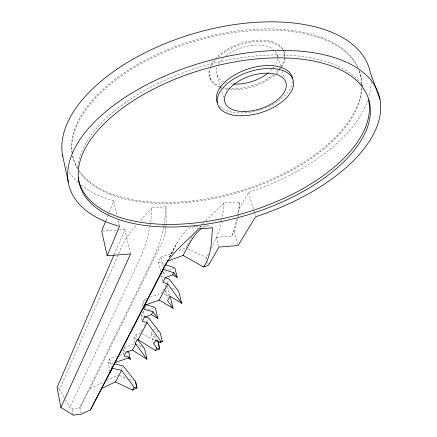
<?xml version="1.0" encoding="UTF-8"?>
<svg xmlns="http://www.w3.org/2000/svg" width="437" height="437" viewBox="0 0 437 437"><rect width="100%" height="100%" fill="white"/><g stroke="black" fill="none" stroke-linecap="round" stroke-linejoin="round"><path stroke-width="0.33" stroke-dasharray="2.19 1.64" d="M166.093 225.984L166.016 206.783L151.819 207.712L151.568 213.808L150.137 224.902M166.016 206.783L165.743 212.857L164.339 223.307M205.794 220.843L223.973 202.992L239.372 201.981L238.64 213.688M223.973 202.992L223.591 208.968L222.149 218.085M239.372 201.981L238.957 207.936L237.444 217.02M166.033 227.164L164.727 235.745L162.34 241.994L90.022 388.58L79.616 408.098L72.056 408.999L69.762 407.557L65.55 399.871M150.028 225.508C147.925 237.296 144.494 248.888 139.469 259.769L69.762 407.557M163.777 226.322L164.225 223.913M238.099 216.834L238.465 214.917M163.525 227.535C161.242 238.263 157.872 248.795 153.092 258.682L79.616 408.098M221.477 221.062C220.188 226.279 218.555 232.976 216.359 237.154L211.497 248.424M221.614 220.467L222.012 218.68M237.029 218.795L234.986 226.552L231.654 236.209L216.577 237.346M237.733 218.751L234.407 230.638L231.654 236.209M105.956 220.45L107.704 216.042M107.955 215.408L113.696 200.922A159.51 84.024 -16.7 0 1 80.834 184.736M114.133 254.591L124.9 229.512L118.94 229.933M64.25 397.506L59.716 389.236L118.503 254.356M118.771 253.728C122.344 243.212 128.576 233.975 135.918 225.749M109.944 371.658L107.977 362.437L109.758 358.886L116.723 356.439M160.597 271.448L158.341 262.205L160.838 257.24L173.429 252.575M143.057 306.042L142.484 303.584L144.702 299.241L147.258 298.313M169.687 257.038C174.396 248.167 178.416 238.569 185.638 231.348C191.095 224.897 200.217 226.754 207.624 225.82L209.438 225.951L212.082 227.404M123.769 354.68L122.906 350.785L124.818 347.104L134.388 343.722M142.03 320.042L141.053 315.814L143.21 311.652L145.772 310.734M162.471 281.029L161.395 276.599L163.848 271.869L166.284 270.973M134.787 342.439L133.897 338.489L135.918 334.649L140.643 332.972M121.251 369.32L122.475 367.031M141.282 331.776L142.56 329.372M144.483 325.767L145.445 323.964M146.728 321.566L148.006 319.163M166.126 285.197L161.974 292.981L150.459 297.155M167.404 282.799L168.682 280.401M187.238 245.616L186.015 247.91L177.832 250.942M187.544 245.042L192.247 236.57M169.359 257.142L175.128 246.49M169.381 257.114L177.127 242.814M153.726 343.843L151.229 333.163L152.163 331.47M206.985 259.523L206.488 257.644L208.531 254.072M239.225 208.558L248.56 192.444A159.51 84.024 -16.7 0 0 367.615 101.051M140.397 220.532L151.819 207.712M199.501 227.486L202.184 224.591M202.637 224.121L203.986 222.717M202.539 227.803L205.669 226.208L207.624 225.82M90.022 388.58L103.498 382.113M107.169 380.348L118.192 375.055M168.715 270.082L174.805 267.848M148.334 309.811L154.103 307.735M119.885 355.325L123.687 353.986M102.378 231.113L118.274 229.982M193.738 226.814L195.503 226.956L198.076 228.414M107.977 362.437L113.232 363.633M122.906 350.785L125.506 351.419M133.897 338.489L137.24 339.352M141.053 315.814L143.582 316.53M142.484 303.584L143.74 303.955M161.395 276.599L163.831 277.397M158.341 262.205L164.678 264.374M119.427 375.53L126.206 378.131M129.286 379.311L133.602 380.966M187.823 248.768L206.488 257.644M172.216 288.207L176.373 290.283M163.766 293.882L168.54 296.297M153.409 329.214L159.68 332.508M141.839 333.611L154.447 340.303M155.048 340.625L156.85 341.581M135.623 343.821L142.757 347.655M58.126 388.198L59.716 389.236M151.229 333.163L156.124 339.412M165.448 290.873L169.114 295.62M360.76 76.043L361.148 77.125M284.547 53.177L284.176 52.041A39.281 21.91 -18.6 0 1 284.689 57.203M276.927 54.565L277.55 56.504M277.757 57.149L280.674 66.184M282.335 71.351L284.416 77.802M217.14 75.393L220.155 85.728M220.341 86.373L221.095 88.962M221.849 91.546L223.733 98.008M248.56 192.444L253.766 210.361M253.952 211L254.509 212.917M254.695 213.556L255.252 215.479M210.028 77.868L210.355 79.004M234.123 231.419L237.531 243.617M216.359 237.154L218.855 246.37M207.646 262.025L208.143 263.904M160.838 257.24L163.148 266.641M167.622 286.486L169.856 295.598M163.848 271.869L164.94 276.326M165.044 290.348L167.092 298.766M154.742 334.895L155.78 339.32M144.702 299.241L145.281 301.716M124.9 229.512L130.581 253.93M143.21 311.652L144.194 315.902M113.696 200.922L117.149 215.883M118.203 220.434L119.399 225.639M135.918 334.649L136.819 338.62M124.818 347.104L125.687 351.015M109.758 358.886L111.746 368.162M79.922 407.541L81.238 414.183M72.056 408.999L73.258 415.15M275.365 51.599A31.672 17.66 -18.6 0 1 277.424 57.875M277.32 59.257A31.672 17.66 -18.6 0 1 275.66 64.277M274.092 66.806A31.672 17.66 -18.6 0 1 272.513 68.8M272.082 69.292A31.672 17.66 -18.6 0 1 268.422 72.744M232.954 83.991A31.672 17.66 -18.6 0 1 229.196 83.467M226.727 82.844A31.672 17.66 -18.6 0 1 225.568 82.462M223.826 81.746A31.672 17.66 -18.6 0 1 217.664 65.779M218.232 64.638A31.672 17.66 -18.6 0 1 223.629 57.908M226.186 55.739A31.672 17.66 -18.6 0 1 273.535 49.671M371.002 77.311A159.51 84.024 -16.7 0 1 371.106 78.633M371.204 81.97A159.51 84.024 -16.7 0 1 368.828 97.375M78.25 182.519A159.51 84.024 -16.7 0 1 68.833 171.43M67.107 168.453A159.51 84.024 -16.7 0 1 65.61 165.366M359.356 71.013A149.569 78.715 -16.7 0 1 361.65 83.183M361.601 87.864A149.569 78.715 -16.7 0 1 237.635 191.592A149.569 78.715 -16.7 0 1 79.206 170.703M77.71 168.392A149.569 78.715 -16.7 0 1 72.618 155.719M72.11 153.021A149.569 78.715 -16.7 0 1 194.623 40.133A149.569 78.715 -16.7 0 1 358.138 67.926M283.187 50.26A39.303 21.888 -18.6 0 1 281.952 66.785M281.614 67.309A39.303 21.888 -18.6 0 1 280.51 68.871M280.112 69.385A39.303 21.888 -18.6 0 1 275.113 74.601M274.594 75.044A39.303 21.888 -18.6 0 1 230.201 89.569M226.972 89.197A39.303 21.888 -18.6 0 1 222.433 88.198M221.821 88.012A39.303 21.888 -18.6 0 1 220.073 87.395M219.521 87.171A39.303 21.888 -18.6 0 1 215.015 60.716M218.21 57.362A39.303 21.888 -18.6 0 1 282.815 49.709M359.29 70.865A149.64 78.622 -16.7 0 1 361.962 82.937M362.022 88.263A149.64 78.622 -16.7 0 1 237.903 192.597A149.64 78.622 -16.7 0 1 79.059 171.222M77.6 168.89A149.64 78.622 -16.7 0 1 72.58 155.485M72.263 153.518A149.64 78.622 -16.7 0 1 194.318 41.51A149.64 78.622 -16.7 0 1 357.974 67.806M77.813 166.836A150.508 76.317 -16.5 0 1 200.07 67.025A150.508 76.317 -16.5 0 1 359.198 81.462M359.656 82.003A150.508 76.317 -16.5 0 1 360.558 83.101M284.607 57.875A39.281 21.91 -18.6 0 1 280.532 67.227M280.15 67.746A39.281 21.91 -18.6 0 1 278.473 69.794M278.025 70.297A39.281 21.91 -18.6 0 1 275.255 73.034M273.185 74.798A39.281 21.91 -18.6 0 1 229.207 88.389M228.551 88.323A39.281 21.91 -18.6 0 1 224.645 87.711M220.898 86.69A39.281 21.91 -18.6 0 1 209.46 69.133M210.568 65.965A39.281 21.91 -18.6 0 1 214.676 59.563M215.091 59.082A39.281 21.91 -18.6 0 1 253.329 40.504A39.281 21.91 -18.6 0 1 283.728 50.845M292.648 81.342A39.565 21.282 -18.3 0 1 262.479 109.01M261.85 109.228A39.565 21.282 -18.3 0 1 219.407 105.885"/><path stroke-width="0.66" d="M105.956 220.45L101.712 231.157L107.191 255.754L130.581 253.93L60.874 407.492L73.258 415.15L81.238 414.183L90.459 409.857L112.293 368.282L121.584 370.358L134.143 387.324L136.972 387.919L132.526 390.121L115.417 381.889L101.958 388.318M107.191 255.754L119.552 226.29A161.439 81.582 -16.5 0 1 132.427 92.748A161.439 81.582 -16.5 0 1 367.446 76.284A161.439 81.582 -16.5 0 1 255.623 216.757L238.067 245.545L219.035 247.031L208.476 265.161L203.511 266.969L183.092 255.41L167.568 261.14L161.078 273.425L163.383 269.247L173.806 272.764L177.231 277.533L172.67 274.889L165.252 277.599L162.782 282.297L167.83 283.93L181.661 303.147L170.015 296.248L167.568 300.705L173.057 308.309L159.215 300.033L146.002 304.802L143.773 309.117L152.934 311.772L157.872 318.573L151.399 314.64L144.478 317.12L142.309 321.25L147.143 322.593L160.718 341.215L162.345 341.647L160.248 332.808L148.651 317.961L144.215 316.71M113.866 255.219L57.067 387.504L60.874 407.492M90.459 409.857L164.552 266.018C173.063 251.39 187.287 241.126 198.556 228.813L212.573 227.803C211.339 241.049 211.765 255.678 203.511 266.969M112.293 368.282L110.086 372.319L163.383 269.247M167.568 261.14L168.174 259.966M115.417 381.889L121.584 370.358M115.281 362.497L128.221 357.958L128.691 357.084L124.053 355.975L125.976 352.32L132.46 350.037L135.732 343.919L135.088 343.755L137.12 339.942L138.032 339.62L147.143 322.593M151.399 314.64L152.934 311.772M159.215 300.033L167.83 283.93M172.67 274.889L173.806 272.764M183.092 255.41C188.309 245.955 192.804 235.417 201.468 228.502M114.543 363.934L123.087 365.884L135.546 381.512L136.879 388.083M156.943 340.456L158.167 342.018L159.647 348.994L155.37 350.49L138.032 339.62M132.526 390.121L134.143 387.324M155.37 350.49L156.785 348.038L153.726 343.843L155.933 339.948L159.991 342.471L162.345 341.647M159.991 342.471L160.718 341.215M159.647 348.994L158.167 342.018M126.801 351.736L128.751 352.206L130.33 359.312L128.221 357.958M156.785 348.038L159.762 348.792M145.63 304.513L154.436 307.113L155.457 308.429L157.872 318.573M165.055 277.801L169.321 279.205L178.749 291.468L181.825 303.797M165.306 264.593L174.805 267.848L177.231 277.533M132.46 350.037L146.985 359.252L144.543 348.617L137.24 339.352M128.691 357.084L130.33 359.312M135.732 343.919L146.985 359.252M379.933 99.221L370.341 72.771A159.51 84.024 -16.7 0 0 200.086 31.764A159.51 84.024 -16.7 0 0 62.731 156.233M170.332 297.198L173.057 308.309M135.546 381.512L136.972 387.919M62.486 154.884L68.259 182.038M217.358 102.722A39.565 21.282 -18.3 0 1 248.074 68.959A39.565 21.282 -18.3 0 1 292.44 78.168M267.908 73.159A31.672 17.66 -18.6 0 1 233.593 84.041M368.588 99.969A150.508 76.317 -16.5 0 1 237.684 214.96A150.508 76.317 -16.5 0 1 78.157 177.875M360.989 83.653A150.508 76.317 -16.5 0 1 362.617 85.92M242.087 115.789A39.62 21.216 -18.3 0 0 293.069 79.851A39.62 21.216 -18.3 0 0 231.042 80.736A39.62 21.216 -18.3 0 0 242.087 115.789M244.802 111.506A32.076 17.174 -18.3 0 0 285.874 82.325A32.076 17.174 -18.3 0 0 235.554 83.232A32.076 17.174 -18.3 0 0 244.802 111.506M165.11 226.961A150.694 76.076 -16.5 0 0 369.565 102.711A150.694 76.076 -16.5 0 0 138.234 97.615A150.694 76.076 -16.5 0 0 165.11 226.961"/></g></svg>
